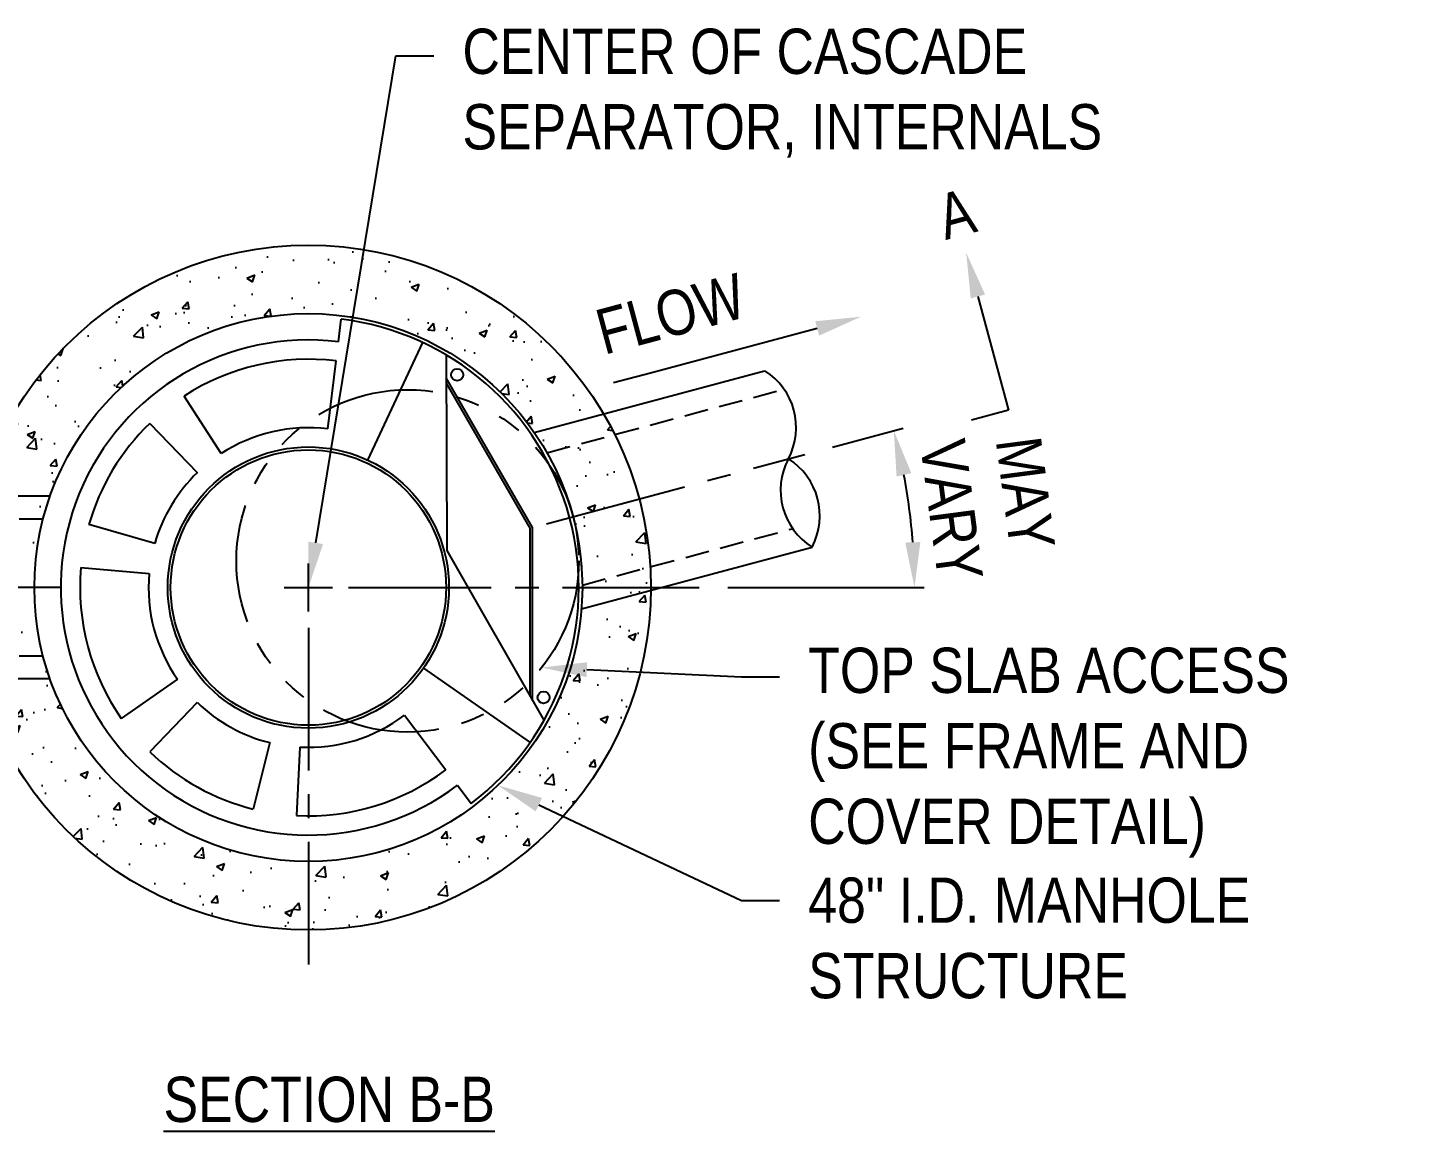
# Model space of a CAD drawing. Extents: x -8 to 216, y -5 to 280.
# Drawn here: x 41 to 114.5, y 171.2 to 229.2 of the extents above; entities that cross this region are included whole.
import ezdxf
from ezdxf import colors
from ezdxf.entities.mleader import LeaderData, LeaderLine
from ezdxf.math import Vec2, Vec3

# ---------------------------------------------------------------- set-up
doc = ezdxf.new("R2010")
doc.units = 0
doc.header["$LTSCALE"] = 10
doc.header["$MEASUREMENT"] = 0
doc.header["$PDMODE"] = 35
for name, pattern in [('CENTER2', [1.125, 0.75, -0.125, 0.125, -0.125]), ('HIDDEN2', [0.1875, 0.125, -0.0625]), ('PHANTOM2', [1.25, 0.625, -0.125, 0.125, -0.125, 0.125, -0.125])]:
    doc.linetypes.add(name, pattern=pattern)
doc.layers.get('Defpoints').update_dxf_attribs({"linetype": 'CONTINUOUS'})
for name, color, linetype in [('CADdetails-1-FINE', 1, 'CONTINUOUS'), ('CADdetails-2-FINELIGHT', 2, 'CONTINUOUS'), ('CADdetails-7-VERYFINE', 7, 'CONTINUOUS'), ('CADdetails-9-EXTRAFINE', 9, 'CONTINUOUS')]:
    doc.layers.add(name, color=color, linetype=linetype)
doc.styles.add('CADdetails-DIMENSIONS', font='ARIALN.TTF', dxfattribs={"height": 2.38})
doc.styles.add('CADdetails-NOTES', font='ARIALN.TTF', dxfattribs={"height": 2.38})
doc.dimstyles.new('CADdetails-LEADER', dxfattribs={"dimtxt": 2.38, "dimasz": 2.38, "dimexe": 0.5, "dimexo": 1.5, "dimgap": 1, "dimtad": 1, "dimzin": 0, "dimdsep": 46, "dimtxsty": 'CADdetails-DIMENSIONS', "dimcen": 1, "dimclrd": 256, "dimclre": 256, "dimclrt": 256, "dimadec": 0, "dimazin": 0, "dimtfac": 1, "dimtofl": 0, "dimtmove": 0, "dimatfit": 3, "dimfxl": 1, "dimtolj": 1, "dimtzin": 0, "dimarcsym": 0})

# ---------------------------------------------------------------- blocks, each defined once
blk = doc.blocks.new('*D37')
at = {"layer": 'CADdetails-7-VERYFINE', "lineweight": -2, "transparency": 16777216}
for p, q in [((83.231, 207.135), (86.941, 208.129)), ((77.733, 199.754), (88.044, 199.754))]:
    blk.add_line(p, q, dxfattribs=at)
blk.add_arc((55.687, 199.754), 31.857, 4.28149, 10.71851, dxfattribs=at)
at = {"layer": 'CADdetails-7-VERYFINE', "transparency": 16777216}
for points in [[(86.601, 205.591), (87.375, 205.767), (86.458, 208)], [(87.851, 202.147), (87.058, 202.118), (87.544, 199.754)]]:
    blk.add_solid(points, dxfattribs=at)
at = {"layer": 'Defpoints', "color": 0, "transparency": 16777216}
for p in [(81.782, 206.747), (68.209, 203.11), (87.422, 202.531), (57.798, 199.754), (76.233, 199.754)]:
    blk.add_point(p, dxfattribs=at)
at = {"layer": 'CADdetails-7-VERYFINE', "transparency": 16777216, "insert": (91.409, 204.457), "char_height": 2.38, "attachment_point": 5, "rotation": 277.5, "style": 'CADdetails-DIMENSIONS'}
blk.add_mtext('\\A1;MAY\\P VARY', dxfattribs=at)

msp = doc.modelspace()

# ---------------------------------------------------------------- hatches: boundary and pattern name
at = {"layer": 'CADdetails-9-EXTRAFINE'}
h = msp.add_hatch(dxfattribs=at)
h.set_pattern_fill('AR-CONC', color=256, scale=0.6, style=0)
h.set_pattern_definition([(50, (-793.8292, -564.3666), (4.303561, -0.376513), [0.45, -4.95]), (355, (-793.829, -564.3666), (-0.832508, 4.513153), [0.36, -3.96]), (100.4514, (-793.4706, -564.398), (3.471056, 4.136637), [0.382441, -4.206853]), (46.1842, (-793.829, -563.1666), (6.403446, -0.993114), [0.675, -7.425]), (96.6356, (-793.2956, -563.2493), (5.607976, 5.844707), [0.57366, -6.310278]), (351.1842, (-793.829, -563.1666), (5.60797, 5.84471), [0.54, -5.94]), (21, (-793.2292, -563.4666), (3.581442, -2.415713), [0.45, -4.95]), (326, (-793.229, -563.4666), (1.459892, 4.3509), [0.36, -3.96]), (71.4514, (-792.9308, -563.668), (5.041336, 1.935183), [0.382441, -4.206853]), (37.5, (-793.8292, -564.3666), (0.0729591, 1.9973631), [0, -3.912, 0, -4.02, 0, -3.975]), (7.5, (-793.8292, -564.3666), (1.5784172, 2.3664703), [0, -2.292, 0, -3.822, 0, -1.515]), (327.5, (-795.1672, -564.3666), (3.2029346, -0.1353292), [0, -1.5, 0, -4.68, 0, -6.21]), (317.5, (-795.7672, -564.3666), (3.499117, 0.60063), [0, -1.95, 0, -3.108, 0, -4.41])])
edge = h.paths.add_edge_path()
edge.add_arc((55.687, 199.754), 18, 0, 360)
edge = h.paths.add_edge_path(flags=17)
edge.add_arc((55.687, 199.754), 14.4, 0, 360)

# ---------------------------------------------------------------- linework, layer by layer
at = {"layer": 'CADdetails-1-FINE'}
for radius in [18, 14.4]:
    msp.add_circle((55.687, 199.754), radius, dxfattribs=at)
at = {"layer": 'CADdetails-9-EXTRAFINE'}
for p, q in [((57.273, 212.671), (57.419, 213.862)), ((58.818, 206.447), (61.703, 212.632)), ((62.923, 211.988), (62.969, 201.706)), ((56.71, 208.092), (57.149, 211.665)), ((67.558, 207.905), (79.668, 211.149)), ((67.472, 202.912), (62.928, 210.783)), ((62.93, 210.491), (67.328, 202.873)), ((51.112, 206.799), (49.151, 209.818)), ((47.351, 208.386), (49.851, 205.797)), ((42.11, 204.554), (29.573, 204.554)), ((47.612, 202.07), (44.151, 203.062)), ((67.328, 202.873), (67.328, 194.078)), ((67.472, 193.824), (67.472, 202.912)), ((62.969, 201.706), (68.071, 192.778)), ((70.043, 198.632), (82.16, 201.878)), ((43.732, 200.8), (47.319, 200.486)), ((42.11, 194.954), (29.566, 194.954)), ((48.806, 194.936), (45.857, 192.871)), ((61.745, 195.524), (67.336, 191.61)), ((49.851, 193.712), (47.351, 191.122)), ((60.742, 193.046), (62.908, 190.171)), ((53.654, 191.604), (52.784, 188.111)), ((55.247, 191.366), (55.059, 187.771)), ((63.519, 189.361), (64.241, 188.402))]:
    msp.add_line(p, q, dxfattribs=at)
at = {"layer": 'CADdetails-9-EXTRAFINE', "linetype": 'HIDDEN2'}
for p, q in [((68.223, 206.84), (80.687, 210.18)), ((41.744, 203.354), (28.84, 203.354)), ((70.086, 199.886), (81.14, 202.848)), ((41.744, 196.154), (30.3, 196.154))]:
    msp.add_line(p, q, dxfattribs=at)
at = {"layer": 'CADdetails-9-EXTRAFINE', "linetype": 'CENTER2'}
for p, q in [((68.209, 203.11), (81.782, 206.747)), ((55.687, 198.489), (55.687, 201.02)), ((42.722, 199.754), (28.67, 199.754)), ((54.421, 199.754), (56.952, 199.754)), ((57.798, 199.754), (76.233, 199.754)), ((55.687, 197.637), (55.687, 179.938))]:
    msp.add_line(p, q, dxfattribs=at)
at = {"layer": 'CADdetails-9-EXTRAFINE'}
for centre, radius in [((63.507, 210.94), 0.315), ((55.687, 199.754), 7.389), ((55.687, 199.754), 7.237), ((68.053, 193.977), 0.315)]:
    msp.add_circle(centre, radius, dxfattribs=at)
at = {"layer": 'CADdetails-9-EXTRAFINE', "linetype": 'PHANTOM2'}
msp.add_circle((60.903, 201.152), 9, dxfattribs=at)
at = {"layer": 'CADdetails-9-EXTRAFINE'}
for centre, radius, start, end in [((55.687, 199.754), 14.214, 307, 82.99999), ((55.687, 199.754), 13.014, 83, 306.99998), ((55.687, 199.754), 12, 83, 123.00002), ((77.802, 208.165), 3.523, 332.09979, 57.94172), ((55.687, 199.754), 12, 134, 164), ((55.687, 199.754), 8.4, 83, 123.00002), ((84.037, 204.87), 3.529, 152.19224, 237.94683), ((79.038, 203.527), 3.53, 332.16302, 57.86965), ((55.687, 199.754), 8.4, 134, 164), ((55.687, 199.754), 12, 175, 215), ((55.687, 199.754), 8.4, 175, 215), ((55.687, 199.754), 8.4, 226, 256), ((55.687, 199.754), 8.4, 267, 306.99998), ((55.687, 199.754), 12, 226, 256), ((55.687, 199.754), 12, 267, 306.99998)]:
    msp.add_arc(centre, radius, start, end, dxfattribs=at)

# ---------------------------------------------------------------- texts
at = {"layer": 'CADdetails-2-FINELIGHT', "insert": (56.784, 174.04), "char_height": 2.38, "width": 43.41266, "attachment_point": 2, "style": 'CADdetails-NOTES'}
msp.add_mtext('{\\LSECTION B-B}', dxfattribs=at)
at = {"layer": 'CADdetails-7-VERYFINE', "char_height": 2.38, "attachment_point": 1, "rotation": 15, "style": 'CADdetails-NOTES'}
for s, width, insert in [('A', 12.28176, (88.551, 220.313)), ('FLOW', 14.43491, (70.613, 214.277))]:
    msp.add_mtext_dynamic_manual_height_columns(s, width=width, gutter_width=11.9, heights=[0], dxfattribs=dict(at, insert=insert))

# ---------------------------------------------------------------- dimensions: what is measured, and where the dimension line sits
at = {"layer": 'CADdetails-7-VERYFINE'}
dim = msp.add_angular_dim_2l(base=(87.422, 202.531), line1=((57.798, 199.754), (76.233, 199.754)), line2=((68.209, 203.11), (81.782, 206.747)), text='MAY\\P VARY', dimstyle='CADdetails-LEADER', dxfattribs=at)
dim.commit()
dim.dimension.update_dxf_attribs({"geometry": '*D37', "text_midpoint": (87.271, 203.912), "dimtype": 162})

# ---------------------------------------------------------------- leaders
ml = msp.add_multileader_mtext('Standard', dxfattribs=at)
ml.set_content('CENTER OF CASCADE SEPARATOR, INTERNALS', color=256, style='CADdetails-DIMENSIONS')
ml.set_leader_properties()
ml.build(insert=Vec2(0, 0))
ml.multileader.update_dxf_attribs({"dogleg_length": 2, "arrow_head_size": 2.38})
ctx = ml.context
ctx.base_point, ctx.char_height, ctx.arrow_head_size, ctx.landing_gap_size, ctx.plane_origin = Vec3(62.284, 227.709), 2.38, 2.38, 1.5, Vec3(68.787, 223.209)
notes = []
notes.append((ctx, [(0, (1, 1, 0), (60.284, 227.709), (1, 0), 2, [(0, [(55.687, 199.754)], 0, [])])]))
ctx.mtext.insert, ctx.mtext.width, ctx.mtext.flow_direction = Vec3(63.784, 229.134), 37.08588, 5
ml = msp.add_multileader_mtext('Standard', dxfattribs=at)
ml.set_content('', color=256, style='CADdetails-DIMENSIONS')
ml.set_leader_properties()
ml.build(insert=Vec2(0, 0))
ml.multileader.update_dxf_attribs({"dogleg_length": 2, "arrow_head_size": 2.38})
ctx = ml.context
ctx.base_point, ctx.char_height, ctx.arrow_head_size, ctx.landing_gap_size, ctx.plane_origin, ctx.plane_x_axis, ctx.plane_y_axis = Vec3(87.648, 207.782), 2.38, 2.38, 1.5, Vec3(90.26, 217.354), Vec3(0.965926, 0.258819), Vec3(-0.258819, 0.965926)
ctx.text_align_type = 2
notes.append((ctx, [(0, (1, 1, 0), (92.478, 209.076), (-0.965926, -0.258819), 2, [(0, [(90.26, 217.354)], 0, [])])]))
ctx.mtext.insert, ctx.mtext.text_direction, ctx.mtext.rotation, ctx.mtext.alignment, ctx.mtext.flow_direction, ctx.mtext.extrusion = Vec3(88.789, 209.32), Vec3(-0.965926, -0.258819), 6.021386, 3, 5, Vec3(0, 0, -1)
ml = msp.add_multileader_mtext('Standard', dxfattribs=at)
ml.set_content('', color=256, style='CADdetails-DIMENSIONS')
ml.set_leader_properties()
ml.build(insert=Vec2(0, 0))
ml.multileader.update_dxf_attribs({"dogleg_length": 2, "arrow_head_size": 2.38})
ctx = ml.context
ctx.base_point, ctx.char_height, ctx.arrow_head_size, ctx.landing_gap_size, ctx.plane_origin, ctx.plane_x_axis, ctx.plane_y_axis = Vec3(68.831, 209.731), 2.38, 2.38, 1.5, Vec3(84.729, 213.99), Vec3(0.965926, 0.258819), Vec3(-0.258819, 0.965926)
ctx.text_align_type = 2
notes.append((ctx, [(0, (1, 1, 0), (73.66, 211.025), (-0.965926, -0.258819), 2, [(0, [(84.729, 213.99)], 0, [])])]))
ctx.mtext.insert, ctx.mtext.text_direction, ctx.mtext.rotation, ctx.mtext.alignment, ctx.mtext.flow_direction = Vec3(69.972, 211.268), Vec3(0.965926, 0.258819), 0.261799, 3, 5
ml = msp.add_multileader_mtext('Standard', dxfattribs=at)
ml.set_content('TOP SLAB ACCESS\\P(SEE FRAME AND COVER DETAIL)', color=256, style='CADdetails-DIMENSIONS')
ml.set_leader_properties()
ml.build(insert=Vec2(0, 0))
ml.multileader.update_dxf_attribs({"dogleg_length": 2, "arrow_head_size": 2.38})
ctx = ml.context
ctx.base_point, ctx.char_height, ctx.arrow_head_size, ctx.landing_gap_size, ctx.plane_origin = Vec3(80.456, 195.054), 2.38, 2.38, 1.5, Vec3(71.576, 197.152)
notes.append((ctx, [(0, (1, 1, 0), (78.456, 195.054), (1, 0), 2, [(0, [(67.946, 195.549)], 0, [])])]))
ctx.mtext.insert, ctx.mtext.width, ctx.mtext.flow_direction = Vec3(81.956, 196.593), 32.52373, 5
ml = msp.add_multileader_mtext('Standard', dxfattribs=at)
ml.set_content('48" I.D. MANHOLE STRUCTURE', color=256, style='CADdetails-DIMENSIONS')
ml.set_leader_properties()
ml.build(insert=Vec2(0, 0))
ml.multileader.update_dxf_attribs({"dogleg_length": 2, "arrow_head_size": 2.38})
ctx = ml.context
ctx.base_point, ctx.char_height, ctx.arrow_head_size, ctx.landing_gap_size, ctx.plane_origin = Vec3(80.456, 183.3), 2.38, 2.38, 1.5, Vec3(291.241, 230.447)
notes.append((ctx, [(0, (1, 1, 0), (78.456, 183.3), (1, 0), 2, [(0, [(65.65, 189.358)], 0, [])])]))
ctx.mtext.insert, ctx.mtext.width, ctx.mtext.flow_direction = Vec3(81.956, 184.51), 25.30747, 5
for ctx, leaders in notes:
    for number, flags, end, landing, length, lines in leaders:
        leader = LeaderData()
        leader.index, (leader.has_last_leader_line, leader.has_dogleg_vector, leader.attachment_direction) = number, flags
        leader.last_leader_point, leader.dogleg_vector, leader.dogleg_length = Vec3(end), Vec3(landing), length
        for number, points, colour, breaks in lines:
            line = LeaderLine()
            line.index, line.vertices, line.color, line.breaks = number, Vec3.list(points), colors.encode_raw_color(colour), breaks
            leader.lines.append(line)
        ctx.leaders.append(leader)

doc.saveas('drawing.dxf')
